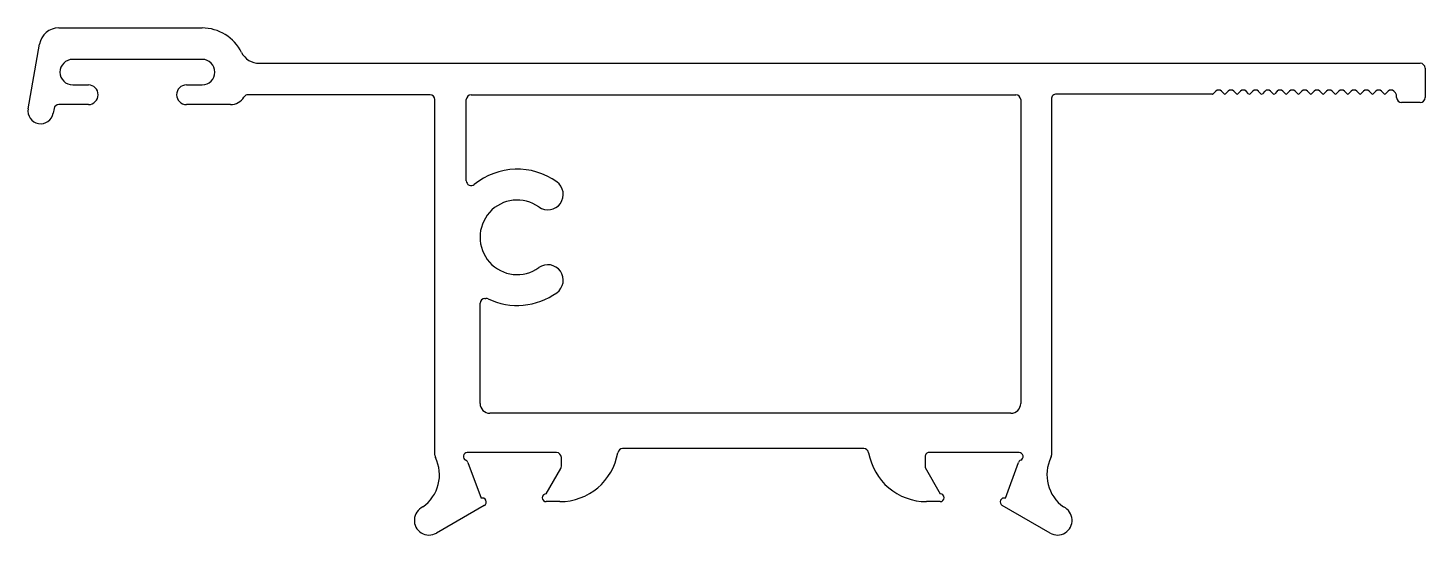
# Model space of a CAD drawing. Header units: inches. Extents: x -36.5 to 34.8, y 0.1 to 25.9.
import ezdxf

# ---------------------------------------------------------------- set-up
doc = ezdxf.new("R2010")
doc.units = ezdxf.units.IN
doc.header["$MEASUREMENT"] = 0

msp = doc.modelspace()

# ---------------------------------------------------------------- linework, layer by layer
at = {"color": 7}
for p, q in [((-34.907, 25.904), (-27.599, 25.904)), ((-36.472, 21.79), (-35.892, 25.078)), ((-27.599, 24.304), (-34.199, 24.304)), ((-24.692, 24.106), (34.513, 24.106)), ((34.767, 23.852), (34.767, 22.36)), ((-34.199, 23.004), (-33.399, 23.004)), ((-28.399, 23.004), (-27.599, 23.004)), ((-15.977, 22.506), (-25.254, 22.506)), ((-15.727, 4.134), (-15.727, 22.256)), ((-14.127, 18.125), (-14.127, 22.256)), ((-13.877, 22.506), (13.896, 22.506)), ((14.146, 22.256), (14.146, 6.774)), ((15.716, 22.286), (15.716, 4.134)), ((23.924, 22.536), (15.966, 22.536)), ((24.094, 22.685), (23.96, 22.551)), ((24.516, 22.551), (24.381, 22.685)), ((24.722, 22.685), (24.588, 22.551)), ((25.143, 22.551), (25.009, 22.685)), ((25.349, 22.685), (25.215, 22.551)), ((25.771, 22.551), (25.637, 22.685)), ((25.977, 22.685), (25.843, 22.551)), ((26.398, 22.551), (26.264, 22.685)), ((26.604, 22.685), (26.47, 22.551)), ((27.026, 22.551), (26.892, 22.685)), ((27.232, 22.685), (27.098, 22.551)), ((27.654, 22.551), (27.519, 22.685)), ((27.86, 22.685), (27.725, 22.551)), ((28.281, 22.551), (28.147, 22.685)), ((28.487, 22.685), (28.353, 22.551)), ((28.909, 22.551), (28.775, 22.685)), ((29.115, 22.685), (28.981, 22.551)), ((29.536, 22.551), (29.402, 22.685)), ((29.742, 22.685), (29.608, 22.551)), ((30.164, 22.551), (30.03, 22.685)), ((30.37, 22.685), (30.236, 22.551)), ((30.791, 22.551), (30.657, 22.685)), ((30.997, 22.685), (30.863, 22.551)), ((31.419, 22.551), (31.285, 22.685)), ((31.625, 22.685), (31.491, 22.551)), ((32.047, 22.551), (31.912, 22.685)), ((32.253, 22.685), (32.118, 22.551)), ((32.674, 22.551), (32.54, 22.685)), ((32.88, 22.685), (32.746, 22.551)), ((33.257, 22.595), (33.168, 22.685)), ((33.317, 22.36), (33.317, 22.452)), ((34.513, 22.106), (33.571, 22.106)), ((-35.15, 21.798), (-35.192, 21.564)), ((-33.399, 22.004), (-34.904, 22.004)), ((-26.149, 22.004), (-28.399, 22.004)), ((-13.177, 12.131), (-13.123, 12.131)), ((-13.427, 6.774), (-13.427, 11.881)), ((13.646, 6.274), (-12.927, 6.274)), ((13.646, 6.274), (13.646, 6.274)), ((6.145, 4.474), (-6.156, 4.474)), ((-9.528, 4.274), (-14.078, 4.274)), ((-14.041, 3.771), (-13.377, 1.947)), ((-9.278, 3.581), (-9.278, 4.024)), ((9.268, 4.074), (9.268, 3.514)), ((14.068, 4.274), (9.468, 4.274)), ((13.366, 1.947), (14.03, 3.771)), ((-10.052, 2.174), (-9.312, 3.456)), ((9.268, 3.514), (10.041, 2.174)), ((-13.209, 1.586), (-15.653, 0.175)), ((-9.359, 1.774), (-10.052, 1.774)), ((10.041, 1.774), (9.348, 1.774)), ((15.643, 0.175), (13.198, 1.586))]:
    msp.add_line(p, q, dxfattribs=at)
for centre, radius, start, end in [((-34.907, 24.904), 1, 90, 170.00001), ((-27.599, 23.654), 2.25, 26.53226, 90), ((-34.199, 23.654), 0.65, 90, 270), ((-27.599, 23.654), 0.65, 270, 90), ((-24.692, 25.106), 1, 206.53226, 270), ((34.513, 23.852), 0.254, 0, 90), ((-33.399, 22.504), 0.5, 270, 90), ((-28.399, 22.504), 0.5, 90, 270), ((-26.149, 22.804), 0.8, 269.99996, 328.52583), ((-25.254, 22.256), 0.25, 90, 148.52585), ((-15.977, 22.256), 0.25, 360, 90), ((-13.877, 22.256), 0.25, 90, 180), ((13.896, 22.256), 0.25, 0, 90), ((15.966, 22.286), 0.25, 90, 180.00004), ((23.924, 22.587), 0.0508, 270, 315), ((24.238, 22.541), 0.203, 45, 135), ((24.552, 22.587), 0.0508, 225, 315), ((24.865, 22.541), 0.203, 45, 135), ((25.179, 22.587), 0.0508, 225, 315), ((25.493, 22.541), 0.203, 45, 135), ((25.807, 22.587), 0.0508, 225, 315), ((26.121, 22.541), 0.203, 45, 135), ((26.434, 22.587), 0.0508, 225, 315), ((26.748, 22.541), 0.203, 45, 135), ((27.062, 22.587), 0.0508, 225, 315), ((27.376, 22.541), 0.203, 45, 135), ((27.689, 22.587), 0.0508, 225, 315), ((28.003, 22.541), 0.203, 45, 135), ((28.317, 22.587), 0.0508, 225, 315), ((28.631, 22.541), 0.203, 45, 135), ((28.945, 22.587), 0.0508, 225, 315), ((29.258, 22.541), 0.203, 45, 135), ((29.572, 22.587), 0.0508, 225, 315), ((29.886, 22.541), 0.203, 45, 135), ((30.2, 22.587), 0.0508, 225, 315), ((30.514, 22.541), 0.203, 45, 135), ((30.827, 22.587), 0.0508, 225, 315), ((31.141, 22.541), 0.203, 45, 135), ((31.455, 22.587), 0.0508, 225, 315), ((31.769, 22.541), 0.203, 45, 135), ((32.083, 22.587), 0.0508, 225, 315), ((32.396, 22.541), 0.203, 45, 135), ((32.71, 22.587), 0.0508, 225, 315), ((33.024, 22.541), 0.203, 45, 135), ((33.113, 22.452), 0.203, 360, 45), ((33.571, 22.36), 0.254, 180, 270), ((34.513, 22.36), 0.254, 270, 360), ((-35.832, 21.677), 0.65, 169.99998, 349.99998), ((-34.904, 21.754), 0.25, 90.00002, 169.99998), ((-11.527, 15.241), 3.47, 54.46688, 129.17722), ((-13.877, 18.125), 0.25, 180, 309.17722), ((-9.967, 17.426), 0.785, 234.46694, 54.46694), ((-11.527, 15.241), 1.9, 54.46694, 305.53306), ((-9.967, 13.056), 0.785, 305.53306, 125.53306), ((-13.177, 11.881), 0.25, 90, 180), ((-13.123, 11.881), 0.25, 64.58503, 90), ((-11.527, 15.241), 3.47, 244.58503, 305.53304), ((-12.927, 6.774), 0.5, 180, 270), ((13.646, 6.774), 0.5, 270, 360), ((-6.156, 4.224), 0.25, 90, 170.25685), ((6.145, 4.224), 0.25, 9.74315, 90), ((-17.495, 3.14), 2, 305.11248, 26.22074), ((-15.477, 4.134), 0.25, 180, 206.22074), ((-14.078, 4.074), 0.2, 90, 247.65284), ((-14.232, 3.701), 0.203, 20.00001, 67.65284), ((-9.528, 4.024), 0.25, 0, 90), ((-9.359, 4.774), 3, 270.00006, 350.25685), ((-9.528, 3.581), 0.25, 330.00001, 0), ((9.348, 4.774), 3, 189.74315, 269.99994), ((9.468, 4.074), 0.2, 89.99996, 180.00004), ((14.221, 3.701), 0.203, 112.34716, 159.99999), ((14.068, 4.074), 0.2, 292.34716, 90), ((17.485, 3.14), 2, 153.77928, 234.88755), ((15.466, 4.134), 0.25, 333.77928, 360), ((-10.052, 1.974), 0.2, 90, 270), ((10.041, 1.974), 0.2, 270, 90), ((-16.028, 0.824), 0.75, 114.97495, 299.99998), ((-13.309, 1.759), 0.2, 299.99998, 109.99996), ((13.298, 1.759), 0.2, 70.00004, 240.00002), ((16.018, 0.824), 0.75, 239.99999, 65.02501)]:
    msp.add_arc(centre, radius, start, end, dxfattribs=at)

doc.saveas('drawing.dxf')
